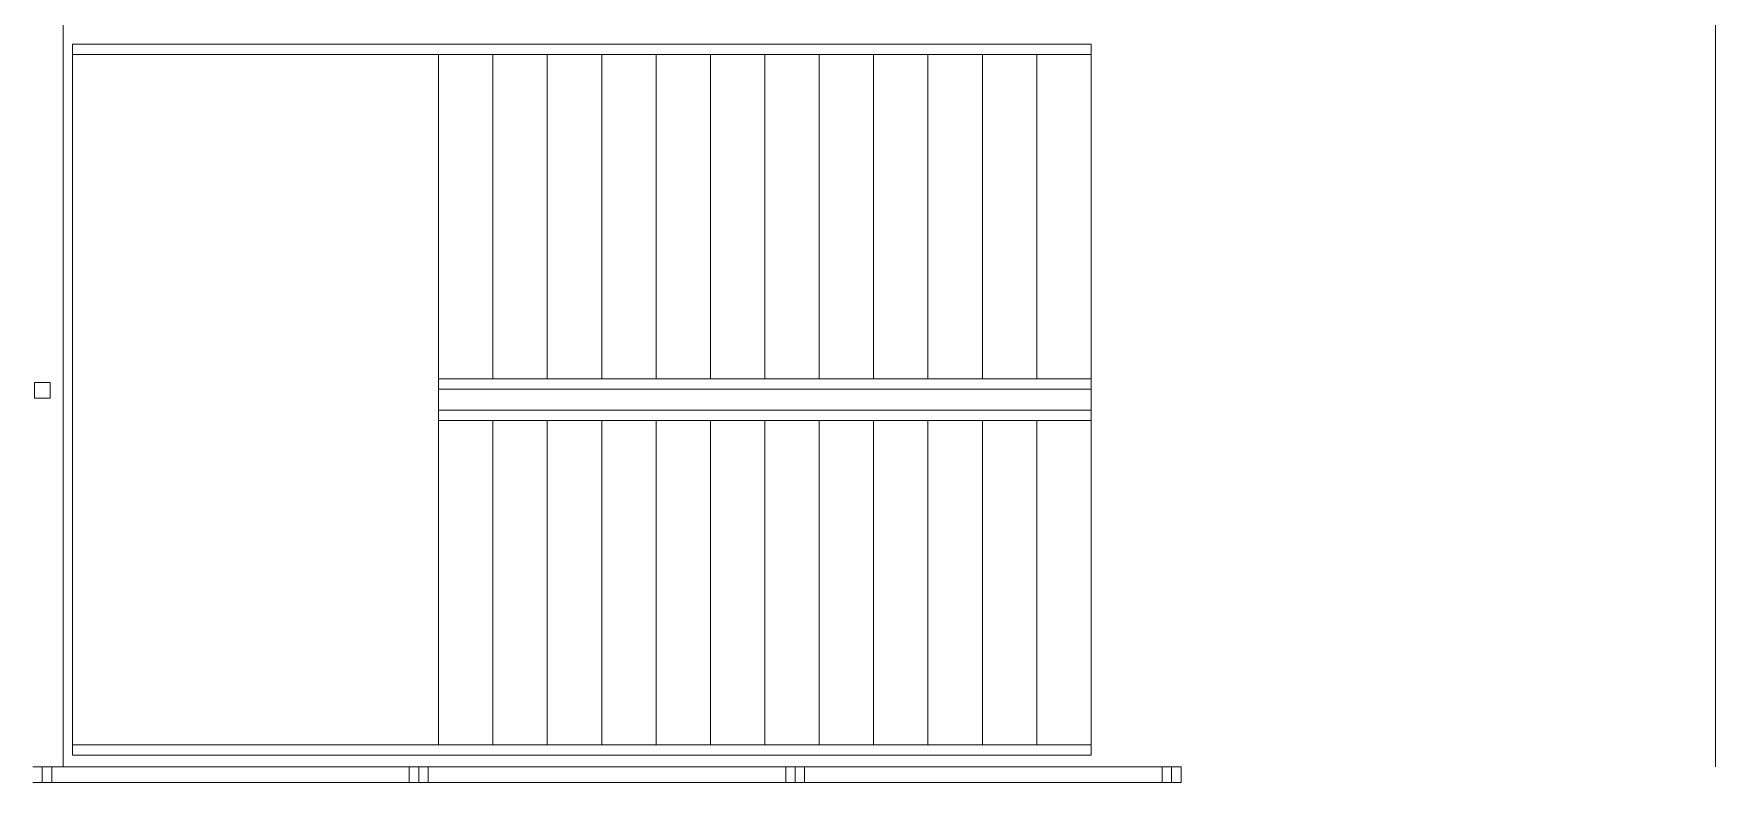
# Model space of a CAD drawing. Units: millimetres at full size, sheet at 1:100. Extents: x -84100 to 167013, y -59450 to 59350.
# Drawn here: x 123154 to 131195, y 28556 to 32136 of the extents above; entities that cross this region are included whole.
import ezdxf

# ---------------------------------------------------------------- set-up
doc = ezdxf.new("R2010")
doc.units = ezdxf.units.MM
doc.header["$LTSCALE"] = 100
doc.layers.add('0-4_通り芯', color=3, linetype='Continuous', lineweight=9)
doc.layers.add('0-7_作図線', color=7, linetype='Continuous', lineweight=9)

msp = doc.modelspace()

# ---------------------------------------------------------------- linework, layer by layer
at = {"layer": '0-4_通り芯'}
for p, q in [((123294.8, 37630.5), (123294.8, 28630.5)), ((131194.8, 37630.5), (131194.8, 28630.5)), ((123239.8, 28630.5), (124994.8, 28630.5)), ((125039.8, 28630.5), (126749.8, 28630.5)), ((126839.8, 28630.5), (128549.8, 28630.5)), ((124949.8, 28555.5), (123239.8, 28555.5)), ((126749.8, 28555.5), (125039.8, 28555.5)), ((128549.8, 28555.5), (126839.8, 28555.5))]:
    msp.add_line(p, q, dxfattribs=at)
at = {"layer": '0-4_通り芯', "color": 6}
for p, q in [((123339.8, 32085.5), (128209.8, 32085.5)), ((123339.8, 32085.5), (123339.8, 28685.5)), ((128209.8, 28685.5), (128209.8, 32085.5)), ((123339.8, 32035.5), (128209.8, 32035.5)), ((125089.8, 28735.5), (125089.8, 32035.5)), ((125349.8, 30485.5), (125349.8, 32035.5)), ((125609.8, 30485.5), (125609.8, 32035.5)), ((125869.8, 30485.5), (125869.8, 32035.5)), ((126129.8, 30485.5), (126129.8, 32035.5)), ((126389.8, 30485.5), (126389.8, 32035.5)), ((126649.8, 30485.5), (126649.8, 32035.5)), ((126909.8, 30485.5), (126909.8, 32035.5)), ((127169.8, 30485.5), (127169.8, 32035.5)), ((127429.8, 30485.5), (127429.8, 32035.5)), ((127689.8, 30485.5), (127689.8, 32035.5)), ((127949.8, 30485.5), (127949.8, 32035.5)), ((125089.8, 30485.5), (128209.8, 30485.5)), ((125089.8, 30435.5), (128209.8, 30435.5)), ((125089.8, 30335.5), (128209.8, 30335.5)), ((125089.8, 30285.5), (128209.8, 30285.5)), ((125349.8, 28735.5), (125349.8, 30285.5)), ((125609.8, 28735.5), (125609.8, 30285.5)), ((125869.8, 28735.5), (125869.8, 30285.5)), ((126129.8, 28735.5), (126129.8, 30285.5)), ((126389.8, 28735.5), (126389.8, 30285.5)), ((126649.8, 28735.5), (126649.8, 30285.5)), ((126909.8, 28735.5), (126909.8, 30285.5)), ((127169.8, 28735.5), (127169.8, 30285.5)), ((127429.8, 28735.5), (127429.8, 30285.5)), ((127689.8, 28735.5), (127689.8, 30285.5)), ((127949.8, 28735.5), (127949.8, 30285.5)), ((123339.8, 28735.5), (128209.8, 28735.5)), ((123339.8, 28685.5), (128209.8, 28685.5))]:
    msp.add_line(p, q, dxfattribs=at)
at = {"layer": '0-7_作図線'}
for p, q in [((123149.8, 28630.5), (123239.8, 28630.5)), ((123194.8, 28555.5), (123194.8, 28630.5)), ((123239.8, 28555.5), (123239.8, 28630.5)), ((124949.8, 28630.5), (125039.8, 28630.5)), ((124949.8, 28555.5), (124949.8, 28630.5)), ((124994.8, 28555.5), (124994.8, 28630.5)), ((125039.8, 28555.5), (125039.8, 28630.5)), ((126749.8, 28630.5), (126839.8, 28630.5)), ((126749.8, 28555.5), (126749.8, 28630.5)), ((126794.8, 28555.5), (126794.8, 28630.5)), ((126839.8, 28555.5), (126839.8, 28630.5)), ((128549.8, 28630.5), (128639.8, 28630.5)), ((128549.8, 28555.5), (128549.8, 28630.5)), ((128594.8, 28555.5), (128594.8, 28630.5)), ((128639.8, 28555.5), (128639.8, 28630.5)), ((123149.8, 28555.5), (123239.8, 28555.5)), ((124949.8, 28555.5), (125039.8, 28555.5)), ((126749.8, 28555.5), (126839.8, 28555.5)), ((128549.8, 28555.5), (128639.8, 28555.5))]:
    msp.add_line(p, q, dxfattribs=at)
msp.add_lwpolyline([(123157.3, 30393), (123232.3, 30393), (123232.3, 30468), (123157.3, 30468)], close=True, dxfattribs=at)

doc.saveas('drawing.dxf')
